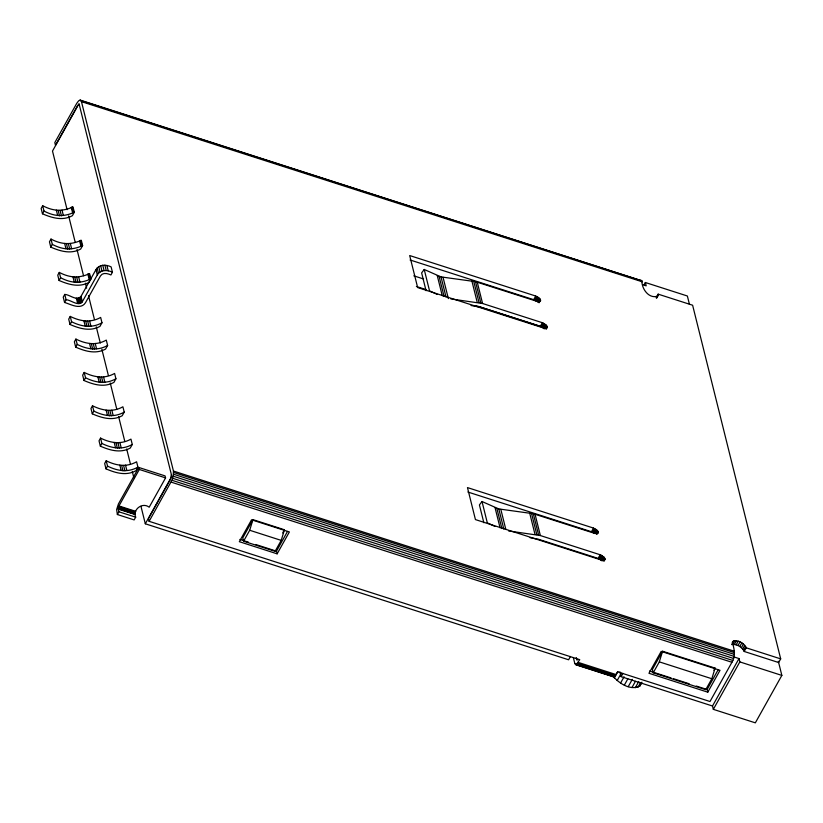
<?xml version="1.0" encoding="UTF-8"?>
<svg xmlns="http://www.w3.org/2000/svg" width="823" height="823" viewBox="0 0 823 823"><rect width="100%" height="100%" fill="white"/><g stroke="black" fill="none" stroke-linecap="round" stroke-linejoin="round"><path stroke-width="1.23" d="M117.37 514.519L118.903 511.783L118.183 508.707L118.666 506.474L139.313 469.46L138.82 467.464L165.073 475.9L165.577 477.896L149.189 507.215C142.451 501.804 132.38 509.632 135.682 517.173L134.159 519.91L117.37 514.519L116.629 509.571L118.43 503.954L138.82 467.464M573.322 657.526L574.845 663.636L576.182 664.655L579.752 659.665L149.117 521.319L171.925 480.282L173.231 476.208L173.447 471.034L81.456 101.641L80.407 100.159L78.669 100.787L76.734 103.359L54.802 142.585L55.47 145.249L77.393 106.023L78.617 104.675L79.42 105.293M575.606 664.686L613.413 676.835L615.347 675.621L617.569 671.815L710.002 701.515L731.925 662.278C735.844 656.116 734.291 648.791 732.326 642.3L732.748 641.456C737.665 639.152 744.115 643.216 746.235 647.814L780.688 658.884L778.64 662.536L744.198 651.466C742.14 646.909 736.544 643.74 731.585 644.553M282.659 532.975L284.46 529.755L281.209 540.392L275.088 551.338L243.577 541.215L249.698 530.269L252.949 519.632L283.246 529.364M653.205 672.813L659.326 661.867L662.577 651.23L715.094 668.101L711.844 678.738L705.723 689.684L653.205 672.813L652.382 669.48L662.577 651.23M450.86 298.924L482.566 303.502L542.357 322.709L546.328 325.208L547.254 327.369L545.7 328.356L543.694 328.048L417.652 287.556L409.679 255.542L535.722 296.033L539.693 298.543L540.618 300.704L539.055 301.691L537.049 301.372L475.509 281.661L441.015 276.909L424.226 269.471L421.633 272.907L426.057 290.684M656.764 297.875L658.163 294.15L692.616 305.22L780.688 658.884M508.645 530.969L540.351 535.547L600.142 554.753L604.113 557.253L605.039 559.414L603.485 560.401L601.469 560.082L475.437 519.591L467.464 487.586L593.506 528.078L597.477 530.578L598.393 532.738L596.84 533.736L594.834 533.417L533.294 513.706L498.8 508.943L482.011 501.516L479.418 504.941L483.842 522.728M612.991 676.074C618.937 683.388 630.459 690.857 639.81 686.073L641.889 682.205M42.683 205.719L41.15 208.456L42.477 213.795C52.044 217.941 62.589 221.068 72.393 215.698L74.317 212.262L72.99 206.923C62.414 211.748 53.166 211.244 42.683 205.719L44.01 211.058L42.477 213.795M50.985 239.061L49.452 241.797L50.779 247.126C60.346 251.282 70.891 254.41 80.695 249.04L82.619 245.593L81.292 240.265C70.716 245.089 61.468 244.585 50.985 239.061L52.312 244.39L50.779 247.126M59.287 272.403L57.754 275.139L59.081 280.468C68.648 284.614 79.193 287.741 88.997 282.382L90.921 278.935L89.594 273.606C79.018 278.431 69.77 277.917 59.287 272.403L60.614 277.732L59.081 280.468M64.76 294.408L63.237 297.144L64.564 302.473C70.696 304.243 80.613 310.25 85.479 302.741L100.468 275.921C102.7 272.156 107.72 273.442 110.92 274.964L112.442 272.228L111.115 266.899C106.229 264.389 99.079 264.276 95.993 269.574L80.993 296.393C76.786 301.578 69.626 294.459 64.76 294.408L66.087 299.737L64.564 302.473M70.243 316.402L68.71 319.149L70.037 324.478C79.605 328.624 90.149 331.751 99.953 326.392L101.98 322.77L100.653 317.431C90.674 323.1 80.068 321.309 70.243 316.402L71.57 321.742L70.037 324.478M66.087 299.737C70.953 299.798 78.113 306.917 82.331 301.722L97.32 274.903C100.406 269.615 107.556 269.718 112.442 272.228M75.891 339.076L74.358 341.812L75.685 347.152C85.253 351.298 95.797 354.425 105.601 349.055L107.618 345.444L106.29 340.105C96.322 345.763 85.715 343.983 75.891 339.076L77.218 344.415L75.685 347.152M84.193 372.418L82.67 375.154L83.997 380.493C93.555 384.639 104.099 387.756 113.903 382.397L115.92 378.775L114.592 373.447C104.624 379.105 94.017 377.325 84.193 372.418L85.53 377.757L83.997 380.493M92.495 405.76L90.972 408.496L92.299 413.825C101.857 417.981 112.401 421.098 122.205 415.738L124.232 412.117L122.894 406.788C112.926 412.446 102.319 410.667 92.495 405.76L93.832 411.089L92.299 413.825M100.55 438.093L99.027 440.83L100.355 446.169C109.912 450.315 120.456 453.442 130.26 448.072L132.277 444.461L130.95 439.122C120.981 444.78 110.375 443 100.55 438.093L101.877 443.432L100.355 446.169M106.198 460.767L104.665 463.503L105.992 468.843C115.559 472.988 126.104 476.106 135.908 470.746L137.925 467.125L136.597 461.796C126.629 467.454 116.022 465.674 106.198 460.767L107.525 466.106L105.992 468.843M570.452 656.466L568.6 659.779L145.311 523.788L171.822 476.352L79.008 103.616L52.497 151.062L67.085 209.649M252.949 519.632L242.754 537.882L243.577 541.215M277.135 553.838L289.377 531.946L251.56 519.797L239.328 541.688L277.135 553.838L276.477 551.173L287.484 531.463M410.091 259.986L533.685 299.685L535.722 296.033M533.685 299.685L534.785 300.128L536.833 296.475M538.88 297.772L536.843 301.424L535.866 300.714L537.913 297.072M537.656 302.185L539.693 298.543M538.736 302.051L540.269 299.315M539.055 302.792L540.588 300.056M471.044 305.518L480.529 307.154L540.32 326.361L542.357 322.709M540.32 326.361L541.431 326.803L543.468 323.151M546.328 325.208L544.291 328.861L542.511 327.389L544.548 323.737M543.489 328.089L545.526 324.447M545.382 328.727L546.914 325.99M546.205 328.552L547.223 326.731M546.235 329.2L547.254 327.369M644.121 284.707L645.355 282.505L687.37 296.002L689.458 304.397M656.126 297.803L658.163 294.15M656.682 297.947L658.215 295.21M467.876 492.02L591.459 531.73L593.506 528.078M591.459 531.73L592.57 532.172L594.618 528.52M596.665 529.817L594.628 533.469L593.65 532.759L595.698 529.107M595.945 533.314L597.477 530.578M596.521 534.096L598.054 531.36M597.344 533.921L598.372 532.1M530.074 537.717L538.314 539.188L598.105 558.395L600.142 554.753M598.105 558.395L599.216 558.838L601.253 555.196M604.113 557.253L602.076 560.905L600.296 559.434L602.333 555.782M601.274 560.134L603.31 556.482M603.166 560.772L604.699 558.035M603.989 560.597L605.008 558.766M604.02 561.235L605.039 559.414M614.339 677.895L617.836 671.63M617.157 680.57L621.242 673.276M778.332 661.28L781.85 675.405L755.339 722.841L713.325 709.344L712.492 706.011L621.118 676.65L622.96 673.337M620.573 683.039L624.071 676.784M624.359 685.106L627.846 678.852M628.237 686.649L632.321 679.356M631.961 687.555L635.459 681.3M635.284 687.761L638.771 681.506M637.959 687.256L640.284 683.08M639.81 686.073L641.559 682.946M713.891 670.251L715.094 668.101M732.1 643.637L733.622 640.901M707.78 692.184L720.012 670.292L661.188 651.394L648.956 673.286L707.78 692.184L707.111 689.52L718.119 669.819M732.851 644.316L734.888 640.664M734.414 644.409L736.451 640.757M736.163 644.841L738.21 641.189M737.994 645.561L740.042 641.909M739.774 646.539L741.821 642.886M741.389 647.701L743.426 644.049M742.716 648.966L744.753 645.314M712.492 706.011L739.003 658.565L734.137 657.001M743.673 650.252L745.71 646.6M744.198 651.466L746.235 647.814M713.325 709.344L739.836 661.908L739.003 658.565M577.561 659.737L576.944 660.128L576.275 657.536M657.783 296.054C649.11 299.315 641.549 288.842 641.919 280.838L80.407 100.159M44.01 211.058C54.493 216.572 63.741 217.087 74.317 212.262M52.312 244.39C62.795 249.914 72.043 250.429 82.619 245.593M60.614 277.732C71.097 283.256 80.345 283.77 90.921 278.935M71.57 321.742C81.395 326.649 92.001 328.428 101.98 322.77M77.218 344.415C87.043 349.322 97.649 351.102 107.618 345.444M85.53 377.757C95.345 382.664 105.951 384.434 115.92 378.775M93.832 411.089C103.647 415.996 114.253 417.775 124.232 412.117M101.877 443.432C111.702 448.34 122.308 450.119 132.277 444.461M107.525 466.106C117.35 471.013 127.956 472.783 137.925 467.125M640.469 280.396L641.282 280.355M79.594 100.211L641.919 280.838M81.456 101.641L642.341 281.826M642.547 284.665L646.189 285.838L645.355 282.505M413.804 275.839L423.598 278.976M416.387 286.476L426.16 289.614M476.26 305.714L542.244 326.916M173.447 471.034L734.332 651.23M173.632 472.464L734.507 652.649M173.55 474.223L734.435 654.419M173.231 476.208L734.106 656.404M172.676 478.276L733.55 658.462M739.836 661.908L781.85 675.405M139.313 469.46L165.577 477.896M171.925 480.282L732.809 660.468M171.04 482.093L731.925 662.278M249.698 530.269L281.209 540.392M659.326 661.867L711.844 678.738M239.884 539.415L248.423 542.162M255.737 544.507L276.477 551.173M649.491 671.012L671.095 677.946M673.502 678.718L689.108 683.738M696.309 686.053L707.111 689.52M118.924 505.95L135.702 511.34M118.666 506.474L135.456 511.865M118.461 507.04L135.239 512.431M118.296 507.637L135.085 513.027M118.203 508.203L134.993 513.593M118.183 508.707L134.972 514.097M118.234 509.108L135.023 514.498M118.903 511.783L135.682 517.173M578.23 662.402L616.036 674.551M577.54 663.472L615.347 675.621M574.845 663.636L614.658 676.383M576.182 664.655L613.989 676.804M437.136 294.387L429.534 290.807L424.226 269.471M494.921 526.432L487.319 522.852L482.011 501.516M534.785 300.128L535.866 300.714M541.431 326.803L542.511 327.389M592.57 532.172L593.65 532.759M599.216 558.838L600.296 559.434M613.413 676.835L612.662 675.776M619.904 671.805L621.118 676.65M477.258 282.166L482.566 303.502M535.043 514.2L540.351 535.547M475.509 281.661L480.827 302.998M533.294 513.706L538.612 535.043M473.719 281.271L479.037 302.607M531.504 513.305L536.822 534.641M471.888 280.972L477.206 302.308M529.673 513.017L534.991 534.353M443.031 277.269L448.35 298.605M500.816 509.314L505.836 529.456M441.015 276.909L446.035 297.062M498.8 508.943L503.82 529.096M439.081 276.353L444.101 296.506M496.866 508.398L501.886 528.541M437.26 275.612L442.28 295.766M495.045 507.657L500.065 527.8M106.908 265.541L108.235 270.88M104.881 265.15L106.208 270.489M102.752 265.222L104.079 270.551M100.663 265.747L101.99 271.076M98.76 266.693L100.087 272.022M97.165 268L98.493 273.329M95.993 269.574L97.32 274.903M72.403 207.026L73.731 212.355M80.705 240.357L82.033 245.696M89.007 273.699L90.335 279.038M71.817 207.149L73.144 212.478M80.119 240.491L81.446 245.82M88.421 273.822L89.748 279.162M71.241 207.303L72.568 212.643M79.543 240.645L80.87 245.984M87.845 273.987L89.172 279.316M149.117 521.319L148.459 518.655L170.382 479.428L171.41 474.686M68.638 215.883L75.16 242.065M77.023 249.544L83.535 275.715M85.397 283.194L86.641 288.184M88.503 295.663L94.398 319.355M96.26 326.834L100.303 343.037M101.857 349.271L108.369 375.453M110.231 382.932L116.753 409.103M118.615 416.582L124.829 441.519M126.691 448.998L130.415 463.956M132.277 471.435L133.83 477.669M140.97 506.34L145.311 523.788M62.013 210.102L63.34 215.431M70.315 243.433L71.642 248.772M78.617 276.775L79.944 282.114M89.573 320.785L90.9 326.114M95.221 343.458L96.548 348.787M103.523 376.79L104.85 382.129M111.825 410.132L113.152 415.471M119.87 442.476L121.207 447.805M125.518 465.139L126.845 470.478M60.089 210.482L61.416 215.811M68.391 243.824L69.718 249.153M76.693 277.156L78.02 282.495M87.66 321.165L88.987 326.505M93.297 343.839L94.624 349.168M101.599 377.181L102.926 382.51M109.901 410.512L111.228 415.852M117.956 442.856L119.284 448.185M123.604 465.53L124.931 470.859M80.993 296.393L82.331 301.722M80.489 297.062L81.827 302.401M58.166 210.482L59.493 215.821M66.468 243.824L67.795 249.153M74.77 277.166L76.097 282.495M79.81 297.628L81.138 302.957M85.726 321.165L87.053 326.505M91.374 343.839L92.701 349.178M99.676 377.181L101.003 382.51M107.978 410.523L109.305 415.852M116.033 442.856L117.36 448.196M121.681 465.53L123.008 470.859M78.998 298.029L80.325 303.368M56.334 210.112L57.661 215.441M64.636 243.443L65.963 248.783M72.938 276.785L74.265 282.124M83.895 320.795L85.222 326.124M89.542 343.469L90.869 348.798M97.844 376.8L99.172 382.139M106.146 410.142L107.474 415.481M114.202 442.486L115.529 447.815M119.849 465.149L121.176 470.489M78.092 298.255L79.43 303.584M77.187 298.286L78.514 303.615M76.313 298.111L77.65 303.45"/></g></svg>
